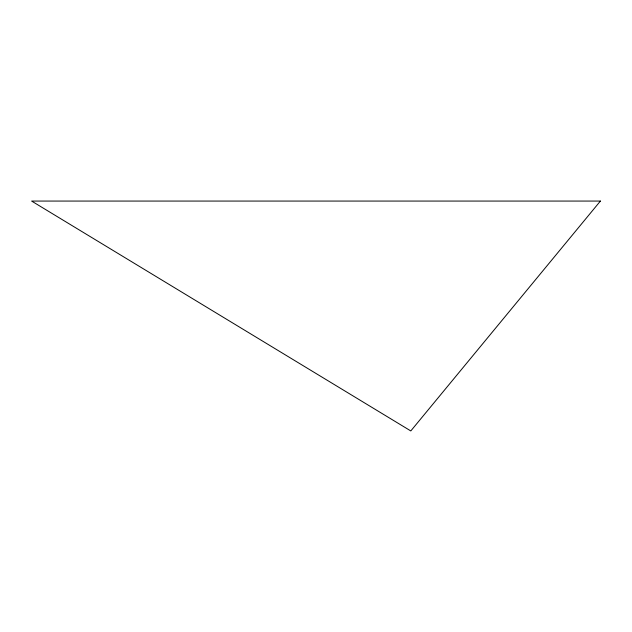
<?xml version="1.0" encoding="UTF-8"?>
<svg xmlns="http://www.w3.org/2000/svg" width="632" height="632" viewBox="0 0 632 632"><rect width="100%" height="100%" fill="white"/><g stroke="black" fill="none" stroke-linecap="round" stroke-linejoin="round"><path stroke-width="0.95" d="M600.4 201.063L410.8 430.937L31.6 201.063L600.4 201.063"/></g></svg>
